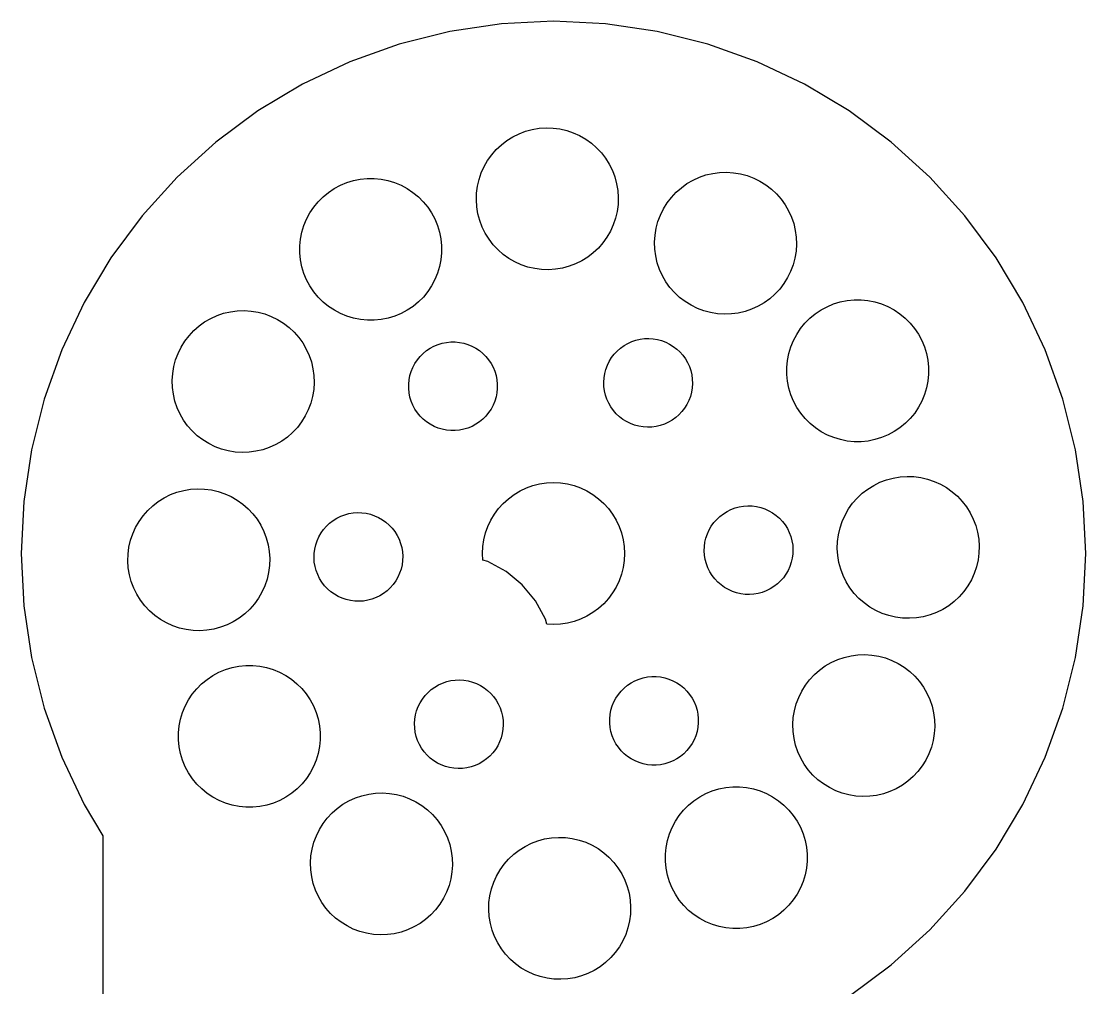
# Model space of a CAD drawing. Header units: metres. Extents: x -4 to 254, y -4 to 180.
# Drawn here: x 3 to 33, y 152.76 to 180 of the extents above; entities that cross this region are included whole.
import ezdxf

# ---------------------------------------------------------------- set-up
doc = ezdxf.new("R2010")
doc.units = ezdxf.units.M

msp = doc.modelspace()

# ---------------------------------------------------------------- linework, layer by layer
for p, q in [((18, 180), (16.5298, 179.928)), ((19.4702, 179.928), (18, 180)), ((15.0737, 179.712), (13.6457, 179.354)), ((16.5298, 179.928), (15.0737, 179.712)), ((20.9263, 179.712), (19.4702, 179.928)), ((22.3543, 179.354), (20.9263, 179.712)), ((13.6457, 179.354), (12.2598, 178.858)), ((23.7402, 178.858), (22.3543, 179.354)), ((12.2598, 178.858), (10.9291, 178.229)), ((25.0709, 178.229), (23.7402, 178.858)), ((10.9291, 178.229), (9.66646, 177.472)), ((26.3335, 177.472), (25.0709, 178.229)), ((9.66646, 177.472), (8.48412, 176.595)), ((27.5159, 176.595), (26.3335, 177.472)), ((16.6855, 176.642), (16.8521, 176.746)), ((16.8521, 176.746), (17.028, 176.833)), ((17.028, 176.833), (17.2116, 176.902)), ((17.2116, 176.902), (17.4011, 176.953)), ((17.4011, 176.953), (17.5947, 176.985)), ((17.5947, 176.985), (17.7906, 176.998)), ((17.7906, 176.998), (17.9868, 176.992)), ((17.9868, 176.992), (18.1814, 176.967)), ((18.1814, 176.967), (18.3725, 176.922)), ((18.3725, 176.922), (18.5585, 176.859)), ((18.5585, 176.859), (18.7373, 176.779)), ((18.7373, 176.779), (18.9074, 176.681)), ((8.48412, 176.595), (7.3934, 175.607)), ((16.3868, 176.388), (16.5299, 176.522)), ((16.5299, 176.522), (16.6855, 176.642)), ((18.9074, 176.681), (19.0671, 176.566)), ((19.0671, 176.566), (19.2148, 176.437)), ((19.2148, 176.437), (19.3491, 176.294)), ((28.6066, 175.607), (27.5159, 176.595)), ((16.1434, 176.08), (16.2576, 176.24)), ((16.2576, 176.24), (16.3868, 176.388)), ((19.3491, 176.294), (19.4688, 176.138)), ((19.4688, 176.138), (19.5726, 175.972)), ((15.9646, 175.731), (16.0455, 175.91)), ((16.0455, 175.91), (16.1434, 176.08)), ((19.5726, 175.972), (19.6596, 175.796)), ((7.3934, 175.607), (6.40485, 174.516)), ((12.1738, 175.454), (12.3616, 175.511)), ((12.3616, 175.511), (12.554, 175.55)), ((12.554, 175.55), (12.7493, 175.569)), ((12.7493, 175.569), (12.9456, 175.569)), ((12.9456, 175.569), (13.1409, 175.55)), ((13.1409, 175.55), (13.3335, 175.512)), ((13.3335, 175.512), (13.5213, 175.455)), ((15.8574, 175.354), (15.9018, 175.546)), ((15.9018, 175.546), (15.9646, 175.731)), ((19.6596, 175.796), (19.7289, 175.612)), ((19.7289, 175.612), (19.7799, 175.423)), ((21.7625, 175.426), (21.9323, 175.524)), ((21.9323, 175.524), (22.111, 175.605)), ((22.111, 175.605), (22.2968, 175.669)), ((22.2968, 175.669), (22.4879, 175.713)), ((22.4879, 175.713), (22.6825, 175.739)), ((22.6825, 175.739), (22.8786, 175.746)), ((22.8786, 175.746), (23.0745, 175.733)), ((23.0745, 175.733), (23.2682, 175.702)), ((23.2682, 175.702), (23.4578, 175.651)), ((23.4578, 175.651), (23.6416, 175.582)), ((23.6416, 175.582), (23.8177, 175.495)), ((29.5952, 174.516), (28.6066, 175.607)), ((11.6565, 175.177), (11.8195, 175.286)), ((11.8195, 175.286), (11.9925, 175.379)), ((11.9925, 175.379), (12.1738, 175.454)), ((13.5213, 175.455), (13.7028, 175.381)), ((13.7028, 175.381), (13.876, 175.288)), ((13.876, 175.288), (14.0393, 175.179)), ((15.832, 175.16), (15.8574, 175.354)), ((19.7799, 175.423), (19.8121, 175.229)), ((19.8121, 175.229), (19.8252, 175.033)), ((21.4556, 175.182), (21.6031, 175.311)), ((21.6031, 175.311), (21.7625, 175.426)), ((23.8177, 175.495), (23.9845, 175.392)), ((23.9845, 175.392), (24.1403, 175.273)), ((24.1403, 175.273), (24.2837, 175.139)), ((11.2419, 174.761), (11.3663, 174.913)), ((11.3663, 174.913), (11.5049, 175.052)), ((11.5049, 175.052), (11.6565, 175.177)), ((14.0393, 175.179), (14.1911, 175.055)), ((14.1911, 175.055), (14.3301, 174.916)), ((14.3301, 174.916), (14.4547, 174.765)), ((15.8258, 174.964), (15.832, 175.16)), ((15.8388, 174.768), (15.8258, 174.964)), ((19.8252, 175.033), (19.819, 174.837)), ((21.2023, 174.883), (21.3216, 175.038)), ((21.3216, 175.038), (21.4556, 175.182)), ((24.2837, 175.139), (24.4133, 174.991)), ((24.4133, 174.991), (24.5278, 174.832)), ((11.1331, 174.598), (11.2419, 174.761)), ((14.4547, 174.765), (14.564, 174.602)), ((14.564, 174.602), (14.6567, 174.429)), ((15.871, 174.574), (15.8388, 174.768)), ((19.7935, 174.643), (19.7492, 174.451)), ((19.819, 174.837), (19.7935, 174.643)), ((21.0122, 174.54), (21.0988, 174.716)), ((21.0988, 174.716), (21.2023, 174.883)), ((24.5278, 174.832), (24.6261, 174.662)), ((24.6261, 174.662), (24.7073, 174.483)), ((6.40485, 174.516), (5.52797, 173.334)), ((10.9658, 174.243), (11.0407, 174.425)), ((11.0407, 174.425), (11.1331, 174.598)), ((14.6567, 174.429), (14.732, 174.247)), ((15.922, 174.385), (15.871, 174.574)), ((15.9914, 174.201), (15.922, 174.385)), ((19.7492, 174.451), (19.6863, 174.265)), ((20.8927, 174.166), (20.9433, 174.356)), ((20.9433, 174.356), (21.0122, 174.54)), ((24.7073, 174.483), (24.7706, 174.297)), ((30.472, 173.334), (29.5952, 174.516)), ((10.871, 173.863), (10.909, 174.056)), ((10.909, 174.056), (10.9658, 174.243)), ((14.732, 174.247), (14.7892, 174.06)), ((14.7892, 174.06), (14.8277, 173.867)), ((16.0784, 174.025), (15.9914, 174.201)), ((16.1822, 173.858), (16.0784, 174.025)), ((19.6055, 174.087), (19.5076, 173.917)), ((19.6863, 174.265), (19.6055, 174.087)), ((20.8609, 173.973), (20.8927, 174.166)), ((24.7706, 174.297), (24.8154, 174.106)), ((24.8154, 174.106), (24.8412, 173.912)), ((10.8519, 173.668), (10.871, 173.863)), ((14.8277, 173.867), (14.8471, 173.672)), ((16.3018, 173.703), (16.1822, 173.858)), ((16.4362, 173.56), (16.3018, 173.703)), ((19.3934, 173.757), (19.2641, 173.609)), ((19.5076, 173.917), (19.3934, 173.757)), ((20.8483, 173.777), (20.8609, 173.973)), ((20.8549, 173.581), (20.8483, 173.777)), ((24.8479, 173.716), (24.8352, 173.52)), ((24.8412, 173.912), (24.8479, 173.716)), ((10.8521, 173.471), (10.8519, 173.668)), ((10.8716, 173.276), (10.8521, 173.471)), ((14.8473, 173.476), (14.8283, 173.28)), ((14.8471, 173.672), (14.8473, 173.476)), ((16.5839, 173.431), (16.4362, 173.56)), ((16.7435, 173.316), (16.5839, 173.431)), ((19.121, 173.475), (18.9655, 173.355)), ((19.2641, 173.609), (19.121, 173.475)), ((20.8808, 173.386), (20.8549, 173.581)), ((24.8352, 173.52), (24.8035, 173.326)), ((5.52797, 173.334), (4.77119, 172.071)), ((10.9101, 173.084), (10.8716, 173.276)), ((14.8283, 173.28), (14.7902, 173.088)), ((16.9136, 173.218), (16.7435, 173.316)), ((17.0925, 173.138), (16.9136, 173.218)), ((17.2784, 173.075), (17.0925, 173.138)), ((18.623, 173.164), (18.4393, 173.095)), ((18.7989, 173.251), (18.623, 173.164)), ((18.9655, 173.355), (18.7989, 173.251)), ((20.9256, 173.195), (20.8808, 173.386)), ((20.9889, 173.009), (20.9256, 173.195)), ((24.7529, 173.136), (24.6839, 172.953)), ((24.8035, 173.326), (24.7529, 173.136)), ((31.2288, 172.071), (30.472, 173.334)), ((10.9673, 172.896), (10.9101, 173.084)), ((11.0426, 172.715), (10.9673, 172.896)), ((14.7334, 172.9), (14.6585, 172.719)), ((14.7902, 173.088), (14.7334, 172.9)), ((17.4696, 173.03), (17.2784, 173.075)), ((17.6642, 173.005), (17.4696, 173.03)), ((17.8604, 172.999), (17.6642, 173.005)), ((18.0562, 173.012), (17.8604, 172.999)), ((18.2498, 173.044), (18.0562, 173.012)), ((18.4393, 173.095), (18.2498, 173.044)), ((21.0701, 172.83), (20.9889, 173.009)), ((21.1684, 172.661), (21.0701, 172.83)), ((24.6839, 172.953), (24.5973, 172.777)), ((11.1353, 172.542), (11.0426, 172.715)), ((11.2445, 172.379), (11.1353, 172.542)), ((14.5662, 172.545), (14.4573, 172.382)), ((14.6585, 172.719), (14.5662, 172.545)), ((21.2829, 172.501), (21.1684, 172.661)), ((21.4124, 172.354), (21.2829, 172.501)), ((24.4939, 172.61), (24.3746, 172.454)), ((24.5973, 172.777), (24.4939, 172.61)), ((11.3692, 172.227), (11.2445, 172.379)), ((11.5081, 172.088), (11.3692, 172.227)), ((14.333, 172.23), (14.1944, 172.091)), ((14.4573, 172.382), (14.333, 172.23)), ((21.5558, 172.22), (21.4124, 172.354)), ((21.7117, 172.1), (21.5558, 172.22)), ((24.2405, 172.311), (24.0931, 172.181)), ((24.3746, 172.454), (24.2405, 172.311)), ((4.77119, 172.071), (4.14182, 170.74)), ((11.66, 171.964), (11.5081, 172.088)), ((11.8233, 171.855), (11.66, 171.964)), ((14.0428, 171.967), (13.8797, 171.857)), ((14.1944, 172.091), (14.0428, 171.967)), ((21.8785, 171.997), (21.7117, 172.1)), ((22.0546, 171.91), (21.8785, 171.997)), ((22.2384, 171.841), (22.0546, 171.91)), ((23.7638, 171.968), (23.5851, 171.887)), ((23.9337, 172.066), (23.7638, 171.968)), ((24.0931, 172.181), (23.9337, 172.066)), ((25.5416, 171.865), (25.7146, 171.957)), ((25.7146, 171.957), (25.8958, 172.033)), ((25.8958, 172.033), (26.0836, 172.09)), ((26.0836, 172.09), (26.276, 172.128)), ((26.276, 172.128), (26.4713, 172.148)), ((26.4713, 172.148), (26.6676, 172.148)), ((26.6676, 172.148), (26.863, 172.129)), ((26.863, 172.129), (27.0555, 172.091)), ((27.0555, 172.091), (27.2434, 172.034)), ((27.2434, 172.034), (27.4248, 171.959)), ((27.4248, 171.959), (27.598, 171.867)), ((31.8582, 170.74), (31.2288, 172.071)), ((8.1682, 171.528), (8.33806, 171.626)), ((8.33806, 171.626), (8.51675, 171.707)), ((8.51675, 171.707), (8.70253, 171.771)), ((8.70253, 171.771), (8.89363, 171.815)), ((8.89363, 171.815), (9.0882, 171.841)), ((9.0882, 171.841), (9.28435, 171.848)), ((9.28435, 171.848), (9.48022, 171.835)), ((9.48022, 171.835), (9.6739, 171.803)), ((9.6739, 171.803), (9.86354, 171.753)), ((9.86354, 171.753), (10.0473, 171.684)), ((10.0473, 171.684), (10.2234, 171.597)), ((11.9965, 171.763), (11.8233, 171.855)), ((12.1779, 171.688), (11.9965, 171.763)), ((12.3658, 171.631), (12.1779, 171.688)), ((12.5583, 171.593), (12.3658, 171.631)), ((13.3377, 171.632), (13.1452, 171.594)), ((13.5255, 171.689), (13.3377, 171.632)), ((13.7067, 171.765), (13.5255, 171.689)), ((13.8797, 171.857), (13.7067, 171.765)), ((22.428, 171.791), (22.2384, 171.841)), ((22.6217, 171.759), (22.428, 171.791)), ((22.8176, 171.746), (22.6217, 171.759)), ((23.0137, 171.753), (22.8176, 171.746)), ((23.2083, 171.779), (23.0137, 171.753)), ((23.3994, 171.824), (23.2083, 171.779)), ((23.5851, 171.887), (23.3994, 171.824)), ((25.0883, 171.492), (25.2269, 171.631)), ((25.2269, 171.631), (25.3785, 171.755)), ((25.3785, 171.755), (25.5416, 171.865)), ((27.598, 171.867), (27.7613, 171.758)), ((27.7613, 171.758), (27.9132, 171.634)), ((27.9132, 171.634), (28.0521, 171.495)), ((7.86136, 171.284), (8.00877, 171.413)), ((8.00877, 171.413), (8.1682, 171.528)), ((10.2234, 171.597), (10.3902, 171.494)), ((10.3902, 171.494), (10.5461, 171.375)), ((10.5461, 171.375), (10.6895, 171.241)), ((12.7537, 171.574), (12.5583, 171.593)), ((12.9499, 171.574), (12.7537, 171.574)), ((13.1452, 171.594), (12.9499, 171.574)), ((24.8551, 171.177), (24.964, 171.34)), ((24.964, 171.34), (25.0883, 171.492)), ((28.0521, 171.495), (28.1768, 171.344)), ((28.1768, 171.344), (28.286, 171.18)), ((7.60803, 170.984), (7.72734, 171.14)), ((7.72734, 171.14), (7.86136, 171.284)), ((10.6895, 171.241), (10.819, 171.093)), ((10.819, 171.093), (10.9335, 170.934)), ((20.2058, 170.972), (20.3219, 171.012)), ((20.3219, 171.012), (20.4413, 171.04)), ((20.4413, 171.04), (20.5629, 171.056)), ((20.5629, 171.056), (20.6855, 171.06)), ((20.6855, 171.06), (20.808, 171.052)), ((20.808, 171.052), (20.929, 171.033)), ((20.929, 171.033), (21.0475, 171.001)), ((21.0475, 171.001), (21.1624, 170.958)), ((24.6879, 170.822), (24.7628, 171.004)), ((24.7628, 171.004), (24.8551, 171.177)), ((28.286, 171.18), (28.3787, 171.007)), ((28.3787, 171.007), (28.454, 170.826)), ((4.14182, 170.74), (3.6459, 169.354)), ((7.41795, 170.642), (7.50458, 170.818)), ((7.50458, 170.818), (7.60803, 170.984)), ((10.9335, 170.934), (11.0318, 170.764)), ((11.0318, 170.764), (11.113, 170.585)), ((14.3268, 170.64), (14.4216, 170.718)), ((14.4216, 170.718), (14.5235, 170.786)), ((14.5235, 170.786), (14.6316, 170.844)), ((14.6316, 170.844), (14.7449, 170.891)), ((14.7449, 170.891), (14.8622, 170.927)), ((14.8622, 170.927), (14.9825, 170.951)), ((14.9825, 170.951), (15.1046, 170.963)), ((15.1046, 170.963), (15.2273, 170.963)), ((15.2273, 170.963), (15.3494, 170.951)), ((15.3494, 170.951), (15.4697, 170.927)), ((15.4697, 170.927), (15.5871, 170.892)), ((15.5871, 170.892), (15.7005, 170.845)), ((15.7005, 170.845), (15.8088, 170.787)), ((15.8088, 170.787), (15.9108, 170.719)), ((15.9108, 170.719), (16.0057, 170.642)), ((19.7124, 170.618), (19.7962, 170.708)), ((19.7962, 170.708), (19.8883, 170.789)), ((19.8883, 170.789), (19.9879, 170.86)), ((19.9879, 170.86), (20.0941, 170.922)), ((20.0941, 170.922), (20.2058, 170.972)), ((21.1624, 170.958), (21.2725, 170.904)), ((21.2725, 170.904), (21.3767, 170.839)), ((21.3767, 170.839), (21.4741, 170.764)), ((21.4741, 170.764), (21.5637, 170.681)), ((24.6311, 170.634), (24.6879, 170.822)), ((28.454, 170.826), (28.5112, 170.638)), ((32.3541, 169.354), (31.8582, 170.74)), ((7.29843, 170.268), (7.34901, 170.458)), ((7.34901, 170.458), (7.41795, 170.642)), ((11.113, 170.585), (11.1763, 170.399)), ((14.0944, 170.356), (14.1625, 170.458)), ((14.1625, 170.458), (14.2402, 170.553)), ((14.2402, 170.553), (14.3268, 170.64)), ((16.0057, 170.642), (16.0926, 170.555)), ((16.0926, 170.555), (16.1705, 170.46)), ((16.1705, 170.46), (16.2388, 170.358)), ((19.519, 170.306), (19.5732, 170.416)), ((19.5732, 170.416), (19.6378, 170.521)), ((19.6378, 170.521), (19.7124, 170.618)), ((21.5637, 170.681), (21.6447, 170.589)), ((21.6447, 170.589), (21.7163, 170.489)), ((21.7163, 170.489), (21.7777, 170.383)), ((24.574, 170.246), (24.593, 170.442)), ((24.593, 170.442), (24.6311, 170.634)), ((28.5112, 170.638), (28.5497, 170.446)), ((28.5497, 170.446), (28.5692, 170.251)), ((7.26666, 170.074), (7.29843, 170.268)), ((11.1763, 170.399), (11.2211, 170.208)), ((11.2211, 170.208), (11.2469, 170.014)), ((13.9544, 170.017), (13.9899, 170.134)), ((13.9899, 170.134), (14.0367, 170.248)), ((14.0367, 170.248), (14.0944, 170.356)), ((16.2388, 170.358), (16.2967, 170.25)), ((16.2967, 170.25), (16.3438, 170.137)), ((16.3438, 170.137), (16.3795, 170.019)), ((19.4443, 170.073), (19.476, 170.191)), ((19.476, 170.191), (19.519, 170.306)), ((21.7777, 170.383), (21.8285, 170.271)), ((21.8285, 170.271), (21.868, 170.155)), ((21.868, 170.155), (21.896, 170.036)), ((24.5742, 170.05), (24.574, 170.246)), ((28.5692, 170.251), (28.5694, 170.054)), ((7.25404, 169.879), (7.26666, 170.074)), ((7.26068, 169.682), (7.25404, 169.879)), ((11.2536, 169.818), (11.241, 169.622)), ((11.2469, 170.014), (11.2536, 169.818)), ((13.9187, 169.774), (13.9306, 169.896)), ((13.9306, 169.896), (13.9544, 170.017)), ((16.3795, 170.019), (16.4036, 169.899)), ((16.4036, 169.899), (16.4157, 169.777)), ((19.4166, 169.829), (19.4245, 169.952)), ((19.4207, 169.707), (19.4166, 169.829)), ((19.4245, 169.952), (19.4443, 170.073)), ((21.896, 170.036), (21.9122, 169.914)), ((21.9122, 169.914), (21.9163, 169.791)), ((24.5936, 169.855), (24.5742, 170.05)), ((24.6321, 169.662), (24.5936, 169.855)), ((28.5503, 169.859), (28.5123, 169.667)), ((28.5694, 170.054), (28.5503, 169.859)), ((7.28651, 169.488), (7.26068, 169.682)), ((11.241, 169.622), (11.2092, 169.428)), ((13.9189, 169.652), (13.9187, 169.774)), ((13.931, 169.53), (13.9189, 169.652)), ((13.9551, 169.409), (13.931, 169.53)), ((16.404, 169.532), (16.3802, 169.412)), ((16.4159, 169.654), (16.404, 169.532)), ((16.4157, 169.777), (16.4159, 169.654)), ((19.4369, 169.585), (19.4207, 169.707)), ((19.4649, 169.466), (19.4369, 169.585)), ((21.8886, 169.548), (21.8569, 169.429)), ((21.9084, 169.669), (21.8886, 169.548)), ((21.9163, 169.791), (21.9084, 169.669)), ((24.6893, 169.475), (24.6321, 169.662)), ((28.5123, 169.667), (28.4555, 169.479)), ((3.6459, 169.354), (3.28822, 167.926)), ((7.33128, 169.297), (7.28651, 169.488)), ((7.39458, 169.111), (7.33128, 169.297)), ((11.1586, 169.238), (11.0897, 169.055)), ((11.2092, 169.428), (11.1586, 169.238)), ((13.9908, 169.292), (13.9551, 169.409)), ((14.0379, 169.179), (13.9908, 169.292)), ((16.3447, 169.295), (16.2979, 169.181)), ((16.3802, 169.412), (16.3447, 169.295)), ((19.5044, 169.35), (19.4649, 169.466)), ((19.5552, 169.238), (19.5044, 169.35)), ((19.6166, 169.132), (19.5552, 169.238)), ((21.7597, 169.204), (21.6951, 169.1)), ((21.8139, 169.314), (21.7597, 169.204)), ((21.8569, 169.429), (21.8139, 169.314)), ((24.7646, 169.293), (24.6893, 169.475)), ((24.8573, 169.12), (24.7646, 169.293)), ((28.3806, 169.297), (28.2882, 169.124)), ((28.4555, 169.479), (28.3806, 169.297)), ((32.7118, 167.926), (32.3541, 169.354)), ((7.47577, 168.932), (7.39458, 169.111)), ((7.5741, 168.762), (7.47577, 168.932)), ((11.0897, 169.055), (11.0031, 168.878)), ((14.0958, 169.071), (14.0379, 169.179)), ((14.1641, 168.969), (14.0958, 169.071)), ((14.242, 168.874), (14.1641, 168.969)), ((16.1721, 168.971), (16.0944, 168.876)), ((16.2402, 169.073), (16.1721, 168.971)), ((16.2979, 169.181), (16.2402, 169.073)), ((19.6882, 169.032), (19.6166, 169.132)), ((19.7692, 168.94), (19.6882, 169.032)), ((19.8588, 168.856), (19.7692, 168.94)), ((21.5367, 168.913), (21.4446, 168.832)), ((21.6205, 169.003), (21.5367, 168.913)), ((21.6951, 169.1), (21.6205, 169.003)), ((24.9666, 168.957), (24.8573, 169.12)), ((25.0912, 168.806), (24.9666, 168.957)), ((28.1794, 168.961), (28.055, 168.809)), ((28.2882, 169.124), (28.1794, 168.961)), ((7.6886, 168.603), (7.5741, 168.762)), ((7.81816, 168.456), (7.6886, 168.603)), ((10.8996, 168.712), (10.7803, 168.556)), ((11.0031, 168.878), (10.8996, 168.712)), ((14.3289, 168.787), (14.242, 168.874)), ((14.4238, 168.71), (14.3289, 168.787)), ((14.5258, 168.642), (14.4238, 168.71)), ((14.6341, 168.584), (14.5258, 168.642)), ((15.8111, 168.643), (15.703, 168.585)), ((15.913, 168.711), (15.8111, 168.643)), ((16.0078, 168.789), (15.913, 168.711)), ((16.0944, 168.876), (16.0078, 168.789)), ((19.9562, 168.782), (19.8588, 168.856)), ((20.0604, 168.717), (19.9562, 168.782)), ((20.1705, 168.663), (20.0604, 168.717)), ((20.2854, 168.62), (20.1705, 168.663)), ((20.4039, 168.588), (20.2854, 168.62)), ((21.011, 168.609), (20.8916, 168.581)), ((21.1271, 168.648), (21.011, 168.609)), ((21.2388, 168.699), (21.1271, 168.648)), ((21.345, 168.761), (21.2388, 168.699)), ((21.4446, 168.832), (21.345, 168.761)), ((25.2302, 168.667), (25.0912, 168.806)), ((25.382, 168.543), (25.2302, 168.667)), ((27.9164, 168.67), (27.7648, 168.545)), ((28.055, 168.809), (27.9164, 168.67)), ((7.96156, 168.322), (7.81816, 168.456)), ((8.1174, 168.202), (7.96156, 168.322)), ((10.6463, 168.412), (10.4988, 168.283)), ((10.7803, 168.556), (10.6463, 168.412)), ((14.7475, 168.537), (14.6341, 168.584)), ((14.8649, 168.502), (14.7475, 168.537)), ((14.9852, 168.478), (14.8649, 168.502)), ((15.1073, 168.466), (14.9852, 168.478)), ((15.23, 168.466), (15.1073, 168.466)), ((15.3521, 168.478), (15.23, 168.466)), ((15.4724, 168.502), (15.3521, 168.478)), ((15.5897, 168.538), (15.4724, 168.502)), ((15.703, 168.585), (15.5897, 168.538)), ((20.5249, 168.568), (20.4039, 168.588)), ((20.6474, 168.561), (20.5249, 168.568)), ((20.77, 168.565), (20.6474, 168.561)), ((20.8916, 168.581), (20.77, 168.565)), ((25.5453, 168.434), (25.382, 168.543)), ((25.7185, 168.341), (25.5453, 168.434)), ((25.8999, 168.267), (25.7185, 168.341)), ((27.4287, 168.343), (27.2475, 168.268)), ((27.6017, 168.436), (27.4287, 168.343)), ((27.7648, 168.545), (27.6017, 168.436)), ((8.28419, 168.099), (8.1174, 168.202)), ((8.46031, 168.012), (8.28419, 168.099)), ((8.64409, 167.943), (8.46031, 168.012)), ((10.1696, 168.07), (9.99088, 167.989)), ((10.3394, 168.168), (10.1696, 168.07)), ((10.4988, 168.283), (10.3394, 168.168)), ((26.0878, 168.21), (25.8999, 168.267)), ((26.2804, 168.172), (26.0878, 168.21)), ((26.4757, 168.153), (26.2804, 168.172)), ((26.672, 168.153), (26.4757, 168.153)), ((26.8673, 168.172), (26.672, 168.153)), ((27.0597, 168.211), (26.8673, 168.172)), ((27.2475, 168.268), (27.0597, 168.211)), ((3.28822, 167.926), (3.07224, 166.47)), ((8.83372, 167.893), (8.64409, 167.943)), ((9.0274, 167.861), (8.83372, 167.893)), ((9.22327, 167.848), (9.0274, 167.861)), ((9.41943, 167.855), (9.22327, 167.848)), ((9.61398, 167.881), (9.41943, 167.855)), ((9.80508, 167.926), (9.61398, 167.881)), ((9.99088, 167.989), (9.80508, 167.926)), ((32.9278, 166.47), (32.7118, 167.926)), ((27.3846, 167.078), (27.5741, 167.129)), ((27.5741, 167.129), (27.7677, 167.161)), ((27.7677, 167.161), (27.9636, 167.174)), ((27.9636, 167.174), (28.1597, 167.168)), ((28.1597, 167.168), (28.3544, 167.143)), ((28.3544, 167.143), (28.5455, 167.098)), ((7.57718, 166.78), (7.77078, 166.812)), ((7.77078, 166.812), (7.96663, 166.825)), ((7.96663, 166.825), (8.1628, 166.819)), ((8.1628, 166.819), (8.35742, 166.794)), ((17.0572, 166.764), (17.2346, 166.848)), ((17.2346, 166.848), (17.4194, 166.914)), ((17.4194, 166.914), (17.6098, 166.962)), ((17.6098, 166.962), (17.804, 166.99)), ((17.804, 166.99), (18, 167)), ((18, 167), (18.196, 166.99)), ((18.196, 166.99), (18.3902, 166.962)), ((18.3902, 166.962), (18.5806, 166.914)), ((18.5806, 166.914), (18.7654, 166.848)), ((18.7654, 166.848), (18.9428, 166.764)), ((26.7029, 166.698), (26.8585, 166.818)), ((26.8585, 166.818), (27.025, 166.922)), ((27.025, 166.922), (27.201, 167.009)), ((27.201, 167.009), (27.3846, 167.078)), ((28.5455, 167.098), (28.7315, 167.035)), ((28.7315, 167.035), (28.9103, 166.955)), ((28.9103, 166.955), (29.0804, 166.857)), ((29.0804, 166.857), (29.2401, 166.742)), ((6.86154, 166.469), (7.02809, 166.573)), ((7.02809, 166.573), (7.20403, 166.66)), ((7.20403, 166.66), (7.38765, 166.729)), ((7.38765, 166.729), (7.57718, 166.78)), ((8.35742, 166.794), (8.54861, 166.749)), ((8.54861, 166.749), (8.73453, 166.686)), ((8.73453, 166.686), (8.91339, 166.605)), ((8.91339, 166.605), (9.08348, 166.508)), ((9.08348, 166.508), (9.24315, 166.393)), ((16.5858, 166.414), (16.7312, 166.546)), ((16.7312, 166.546), (16.8889, 166.663)), ((16.8889, 166.663), (17.0572, 166.764)), ((18.9428, 166.764), (19.1111, 166.663)), ((19.1111, 166.663), (19.2688, 166.546)), ((19.2688, 166.546), (19.4142, 166.414)), ((26.4305, 166.416), (26.5598, 166.564)), ((26.5598, 166.564), (26.7029, 166.698)), ((29.2401, 166.742), (29.3878, 166.613)), ((29.3878, 166.613), (29.5221, 166.47)), ((3.07224, 166.47), (3, 165)), ((6.43361, 166.067), (6.56285, 166.215)), ((6.56285, 166.215), (6.70596, 166.349)), ((6.70596, 166.349), (6.86154, 166.469)), ((9.24315, 166.393), (9.39085, 166.264)), ((9.39085, 166.264), (9.52518, 166.121)), ((16.3371, 166.111), (16.454, 166.269)), ((16.454, 166.269), (16.5858, 166.414)), ((19.4142, 166.414), (19.546, 166.269)), ((19.546, 166.269), (19.6629, 166.111)), ((22.8908, 166.188), (23.0007, 166.242)), ((23.0007, 166.242), (23.1155, 166.286)), ((23.1155, 166.286), (23.2339, 166.318)), ((23.2339, 166.318), (23.3549, 166.338)), ((23.3549, 166.338), (23.4773, 166.346)), ((23.4773, 166.346), (23.5999, 166.342)), ((23.5999, 166.342), (23.7216, 166.326)), ((23.7216, 166.326), (23.8411, 166.298)), ((23.8411, 166.298), (23.9573, 166.259)), ((23.9573, 166.259), (24.0691, 166.208)), ((24.0691, 166.208), (24.1754, 166.147)), ((26.2184, 166.086), (26.3164, 166.256)), ((26.3164, 166.256), (26.4305, 166.416)), ((29.5221, 166.47), (29.6418, 166.315)), ((29.6418, 166.315), (29.7456, 166.148)), ((33, 165), (32.9278, 166.47)), ((6.2215, 165.737), (6.31946, 165.907)), ((6.31946, 165.907), (6.43361, 166.067)), ((9.52518, 166.121), (9.64482, 165.965)), ((9.64482, 165.965), (9.74866, 165.799)), ((11.6911, 165.856), (11.7883, 165.931)), ((11.7883, 165.931), (11.8925, 165.996)), ((11.8925, 165.996), (12.0024, 166.05)), ((12.0024, 166.05), (12.1172, 166.094)), ((12.1172, 166.094), (12.2356, 166.126)), ((12.2356, 166.126), (12.3566, 166.146)), ((12.3566, 166.146), (12.479, 166.154)), ((12.479, 166.154), (12.6016, 166.15)), ((12.6016, 166.15), (12.7233, 166.134)), ((12.7233, 166.134), (12.8428, 166.106)), ((12.8428, 166.106), (12.959, 166.067)), ((12.959, 166.067), (13.0708, 166.017)), ((13.0708, 166.017), (13.1771, 165.955)), ((13.1771, 165.955), (13.2769, 165.884)), ((16.1523, 165.765), (16.2362, 165.943)), ((16.2362, 165.943), (16.3371, 166.111)), ((19.6629, 166.111), (19.7638, 165.943)), ((19.7638, 165.943), (19.8477, 165.765)), ((22.5192, 165.872), (22.6, 165.964)), ((22.6, 165.964), (22.6894, 166.048)), ((22.6894, 166.048), (22.7867, 166.123)), ((22.7867, 166.123), (22.8908, 166.188)), ((24.1754, 166.147), (24.2752, 166.076)), ((24.2752, 166.076), (24.3675, 165.995)), ((24.3675, 165.995), (24.4514, 165.906)), ((24.4514, 165.906), (24.5262, 165.808)), ((26.0748, 165.722), (26.1376, 165.908)), ((26.1376, 165.908), (26.2184, 166.086)), ((29.7456, 166.148), (29.8326, 165.972)), ((29.8326, 165.972), (29.9019, 165.788)), ((6.1407, 165.558), (6.2215, 165.737)), ((9.74866, 165.799), (9.83565, 165.623)), ((9.83565, 165.623), (9.90498, 165.439)), ((11.4495, 165.58), (11.5209, 165.68)), ((11.5209, 165.68), (11.6017, 165.772)), ((11.6017, 165.772), (11.6911, 165.856)), ((13.2769, 165.884), (13.3692, 165.803)), ((13.3692, 165.803), (13.4531, 165.714)), ((13.4531, 165.714), (13.5279, 165.617)), ((13.5279, 165.617), (13.5928, 165.512)), ((16.0861, 165.581), (16.1523, 165.765)), ((19.8477, 165.765), (19.9139, 165.581)), ((22.3361, 165.554), (22.3866, 165.666)), ((22.3866, 165.666), (22.4479, 165.772)), ((22.4479, 165.772), (22.5192, 165.872)), ((24.5262, 165.808), (24.5911, 165.704)), ((24.5911, 165.704), (24.6455, 165.594)), ((26.0304, 165.53), (26.0748, 165.722)), ((29.9019, 165.788), (29.9529, 165.599)), ((6.03345, 165.181), (6.0778, 165.373)), ((6.0778, 165.373), (6.1407, 165.558)), ((9.90498, 165.439), (9.95599, 165.25)), ((11.2985, 165.246), (11.3378, 165.362)), ((11.3378, 165.362), (11.3883, 165.474)), ((11.3883, 165.474), (11.4495, 165.58)), ((13.5928, 165.512), (13.6472, 165.402)), ((13.6472, 165.402), (13.6905, 165.288)), ((16.0096, 165.196), (16.0384, 165.39)), ((16.0384, 165.39), (16.0861, 165.581)), ((19.9139, 165.581), (19.9616, 165.39)), ((19.9616, 165.39), (19.9904, 165.196)), ((22.2532, 165.197), (22.2691, 165.318)), ((22.2691, 165.318), (22.2968, 165.438)), ((22.2968, 165.438), (22.3361, 165.554)), ((24.6455, 165.594), (24.6888, 165.48)), ((24.6888, 165.48), (24.7207, 165.361)), ((24.7207, 165.361), (24.7408, 165.24)), ((25.9988, 165.14), (26.005, 165.336)), ((26.005, 165.336), (26.0304, 165.53)), ((29.9529, 165.599), (29.9851, 165.405)), ((29.9851, 165.405), (29.9982, 165.209)), ((3, 165), (3.07224, 163.53)), ((6.00804, 164.987), (6.03345, 165.181)), ((9.95599, 165.25), (9.98817, 165.056)), ((9.98817, 165.056), (10.0012, 164.86)), ((11.251, 164.882), (11.2549, 165.005)), ((11.2549, 165.005), (11.2708, 165.126)), ((11.2708, 165.126), (11.2985, 165.246)), ((13.6905, 165.288), (13.7224, 165.169)), ((13.7224, 165.169), (13.7425, 165.048)), ((13.7425, 165.048), (13.7507, 164.926)), ((16, 165), (16.0096, 165.196)), ((16.0092, 164.814), (16, 165)), ((19.9904, 165.196), (20, 165)), ((20, 165), (19.9904, 164.804)), ((22.2493, 165.074), (22.2532, 165.197)), ((22.2575, 164.952), (22.2493, 165.074)), ((24.7408, 165.24), (24.749, 165.118)), ((24.749, 165.118), (24.7451, 164.995)), ((26.0118, 164.944), (25.9988, 165.14)), ((29.992, 165.013), (29.9666, 164.819)), ((29.9982, 165.209), (29.992, 165.013)), ((32.9278, 163.53), (33, 165)), ((6.00183, 164.791), (6.00804, 164.987)), ((6.01489, 164.595), (6.00183, 164.791)), ((10.0012, 164.86), (9.99503, 164.664)), ((11.2592, 164.76), (11.251, 164.882)), ((11.2793, 164.639), (11.2592, 164.76)), ((13.7468, 164.803), (13.7309, 164.682)), ((13.7507, 164.926), (13.7468, 164.803)), ((16.1481, 164.772), (16.0092, 164.814)), ((16.6667, 164.494), (16.1481, 164.772)), ((19.9904, 164.804), (19.9616, 164.61)), ((22.2776, 164.831), (22.2575, 164.952)), ((22.3095, 164.712), (22.2776, 164.831)), ((22.3528, 164.598), (22.3095, 164.712)), ((24.7015, 164.754), (24.6622, 164.638)), ((24.7292, 164.874), (24.7015, 164.754)), ((24.7451, 164.995), (24.7292, 164.874)), ((26.044, 164.75), (26.0118, 164.944)), ((26.095, 164.561), (26.044, 164.75)), ((29.9666, 164.819), (29.9222, 164.627)), ((6.04707, 164.401), (6.01489, 164.595)), ((6.09807, 164.212), (6.04707, 164.401)), ((9.9696, 164.47), (9.92525, 164.278)), ((9.99503, 164.664), (9.9696, 164.47)), ((11.3112, 164.52), (11.2793, 164.639)), ((11.3545, 164.406), (11.3112, 164.52)), ((11.4089, 164.296), (11.3545, 164.406)), ((13.6639, 164.446), (13.6134, 164.334)), ((13.7032, 164.562), (13.6639, 164.446)), ((13.7309, 164.682), (13.7032, 164.562)), ((17.1213, 164.121), (16.6667, 164.494)), ((19.9139, 164.419), (19.8477, 164.235)), ((19.9616, 164.61), (19.9139, 164.419)), ((22.4072, 164.488), (22.3528, 164.598)), ((22.4721, 164.383), (22.4072, 164.488)), ((24.5505, 164.42), (24.4791, 164.32)), ((24.6117, 164.526), (24.5505, 164.42)), ((24.6622, 164.638), (24.6117, 164.526)), ((26.1644, 164.377), (26.095, 164.561)), ((29.8593, 164.442), (29.7785, 164.263)), ((29.9222, 164.627), (29.8593, 164.442)), ((6.1674, 164.028), (6.09807, 164.212)), ((9.92525, 164.278), (9.86237, 164.092)), ((11.4738, 164.192), (11.4089, 164.296)), ((11.5486, 164.094), (11.4738, 164.192)), ((13.4808, 164.128), (13.4, 164.036)), ((13.5521, 164.228), (13.4808, 164.128)), ((13.6134, 164.334), (13.5521, 164.228)), ((17.4944, 163.667), (17.1213, 164.121)), ((19.8477, 164.235), (19.7638, 164.057)), ((22.5469, 164.286), (22.4721, 164.383)), ((22.6308, 164.197), (22.5469, 164.286)), ((22.7231, 164.116), (22.6308, 164.197)), ((22.8229, 164.045), (22.7231, 164.116)), ((24.3089, 164.144), (24.2117, 164.069)), ((24.3983, 164.228), (24.3089, 164.144)), ((24.4791, 164.32), (24.3983, 164.228)), ((26.2513, 164.201), (26.1644, 164.377)), ((26.3552, 164.035), (26.2513, 164.201)), ((29.7785, 164.263), (29.6805, 164.093)), ((6.25441, 163.852), (6.1674, 164.028)), ((6.35823, 163.685), (6.25441, 163.852)), ((9.78156, 163.914), (9.68361, 163.744)), ((9.86237, 164.092), (9.78156, 163.914)), ((11.6325, 164.005), (11.5486, 164.094)), ((11.7248, 163.924), (11.6325, 164.005)), ((11.8246, 163.853), (11.7248, 163.924)), ((11.9309, 163.792), (11.8246, 163.853)), ((13.1092, 163.812), (12.9993, 163.758)), ((13.2133, 163.877), (13.1092, 163.812)), ((13.3106, 163.952), (13.2133, 163.877)), ((13.4, 164.036), (13.3106, 163.952)), ((19.6629, 163.889), (19.546, 163.731)), ((19.7638, 164.057), (19.6629, 163.889)), ((22.9292, 163.983), (22.8229, 164.045)), ((23.041, 163.933), (22.9292, 163.983)), ((23.1572, 163.894), (23.041, 163.933)), ((23.2767, 163.866), (23.1572, 163.894)), ((23.3984, 163.85), (23.2767, 163.866)), ((23.521, 163.846), (23.3984, 163.85)), ((23.6434, 163.854), (23.521, 163.846)), ((23.7644, 163.874), (23.6434, 163.854)), ((23.8828, 163.906), (23.7644, 163.874)), ((23.9976, 163.95), (23.8828, 163.906)), ((24.1075, 164.004), (23.9976, 163.95)), ((24.2117, 164.069), (24.1075, 164.004)), ((26.4748, 163.879), (26.3552, 164.035)), ((26.6091, 163.736), (26.4748, 163.879)), ((29.5664, 163.933), (29.4371, 163.785)), ((29.6805, 164.093), (29.5664, 163.933)), ((3.07224, 163.53), (3.28822, 162.074)), ((6.47789, 163.53), (6.35823, 163.685)), ((6.61221, 163.387), (6.47789, 163.53)), ((9.56946, 163.584), (9.44022, 163.436)), ((9.68361, 163.744), (9.56946, 163.584)), ((12.0427, 163.741), (11.9309, 163.792)), ((12.1589, 163.702), (12.0427, 163.741)), ((12.2784, 163.674), (12.1589, 163.702)), ((12.4001, 163.658), (12.2784, 163.674)), ((12.5227, 163.654), (12.4001, 163.658)), ((12.6451, 163.662), (12.5227, 163.654)), ((12.7661, 163.682), (12.6451, 163.662)), ((12.8845, 163.714), (12.7661, 163.682)), ((12.9993, 163.758), (12.8845, 163.714)), ((17.7717, 163.148), (17.4944, 163.667)), ((19.4142, 163.586), (19.2688, 163.454)), ((19.546, 163.731), (19.4142, 163.586)), ((26.7569, 163.607), (26.6091, 163.736)), ((26.9165, 163.492), (26.7569, 163.607)), ((29.1385, 163.531), (28.9719, 163.427)), ((29.294, 163.651), (29.1385, 163.531)), ((29.4371, 163.785), (29.294, 163.651)), ((32.7118, 162.074), (32.9278, 163.53)), ((6.75992, 163.258), (6.61221, 163.387)), ((6.91959, 163.143), (6.75992, 163.258)), ((9.2971, 163.302), (9.14153, 163.182)), ((9.44022, 163.436), (9.2971, 163.302)), ((18.9428, 163.236), (18.7654, 163.152)), ((19.1111, 163.337), (18.9428, 163.236)), ((19.2688, 163.454), (19.1111, 163.337)), ((27.0866, 163.395), (26.9165, 163.492)), ((27.2655, 163.314), (27.0866, 163.395)), ((27.4514, 163.251), (27.2655, 163.314)), ((27.6426, 163.206), (27.4514, 163.251)), ((27.8372, 163.181), (27.6426, 163.206)), ((28.4228, 163.22), (28.2292, 163.188)), ((28.6124, 163.271), (28.4228, 163.22)), ((28.796, 163.34), (28.6124, 163.271)), ((28.9719, 163.427), (28.796, 163.34)), ((7.08966, 163.045), (6.91959, 163.143)), ((7.26852, 162.965), (7.08966, 163.045)), ((7.45445, 162.902), (7.26852, 162.965)), ((7.64565, 162.857), (7.45445, 162.902)), ((8.61542, 162.922), (8.42589, 162.871)), ((8.79903, 162.991), (8.61542, 162.922)), ((8.97496, 163.078), (8.79903, 162.991)), ((9.14153, 163.182), (8.97496, 163.078)), ((17.8138, 163.009), (17.7717, 163.148)), ((18, 163), (17.8138, 163.009)), ((18.196, 163.01), (18, 163)), ((18.3902, 163.038), (18.196, 163.01)), ((18.5806, 163.086), (18.3902, 163.038)), ((18.7654, 163.152), (18.5806, 163.086)), ((28.0334, 163.175), (27.8372, 163.181)), ((28.2292, 163.188), (28.0334, 163.175)), ((7.84026, 162.832), (7.64565, 162.857)), ((8.03644, 162.826), (7.84026, 162.832)), ((8.23227, 162.839), (8.03644, 162.826)), ((8.42589, 162.871), (8.23227, 162.839)), ((3.28822, 162.074), (3.6459, 160.646)), ((25.8304, 161.93), (26.0091, 162.011)), ((26.0091, 162.011), (26.1949, 162.074)), ((26.1949, 162.074), (26.386, 162.119)), ((26.386, 162.119), (26.5806, 162.145)), ((26.5806, 162.145), (26.7767, 162.152)), ((26.7767, 162.152), (26.9726, 162.139)), ((26.9726, 162.139), (27.1663, 162.107)), ((27.1663, 162.107), (27.3559, 162.057)), ((27.3559, 162.057), (27.5397, 161.988)), ((32.3541, 160.646), (32.7118, 162.074)), ((8.57126, 161.657), (8.7525, 161.732)), ((8.7525, 161.732), (8.94026, 161.789)), ((8.94026, 161.789), (9.13272, 161.828)), ((9.13272, 161.828), (9.32802, 161.847)), ((9.32802, 161.847), (9.52429, 161.847)), ((9.52429, 161.847), (9.71964, 161.828)), ((9.71964, 161.828), (9.91219, 161.79)), ((9.91219, 161.79), (10.1001, 161.733)), ((10.1001, 161.733), (10.2815, 161.659)), ((25.3537, 161.588), (25.5012, 161.717)), ((25.5012, 161.717), (25.6606, 161.832)), ((25.6606, 161.832), (25.8304, 161.93)), ((27.5397, 161.988), (27.7158, 161.901)), ((27.7158, 161.901), (27.8826, 161.798)), ((27.8826, 161.798), (28.0384, 161.678)), ((8.0836, 161.33), (8.23518, 161.455)), ((8.23518, 161.455), (8.39825, 161.564)), ((8.39825, 161.564), (8.57126, 161.657)), ((10.2815, 161.659), (10.4547, 161.566)), ((10.4547, 161.566), (10.618, 161.457)), ((10.618, 161.457), (10.7698, 161.333)), ((14.989, 161.391), (15.1084, 161.419)), ((15.1084, 161.419), (15.23, 161.435)), ((15.23, 161.435), (15.3526, 161.439)), ((15.3526, 161.439), (15.4751, 161.432)), ((15.4751, 161.432), (15.5961, 161.412)), ((15.5961, 161.412), (15.7146, 161.38)), ((20.1889, 161.357), (20.297, 161.415)), ((20.297, 161.415), (20.4103, 161.462)), ((20.4103, 161.462), (20.5276, 161.498)), ((20.5276, 161.498), (20.6479, 161.522)), ((20.6479, 161.522), (20.77, 161.534)), ((20.77, 161.534), (20.8927, 161.534)), ((20.8927, 161.534), (21.0148, 161.522)), ((21.0148, 161.522), (21.1351, 161.498)), ((21.1351, 161.498), (21.2525, 161.463)), ((21.2525, 161.463), (21.3659, 161.416)), ((21.3659, 161.416), (21.4742, 161.358)), ((25.1004, 161.288), (25.2197, 161.444)), ((25.2197, 161.444), (25.3537, 161.588)), ((28.0384, 161.678), (28.1818, 161.544)), ((28.1818, 161.544), (28.3114, 161.397)), ((7.82062, 161.039), (7.94496, 161.191)), ((7.94496, 161.191), (8.0836, 161.33)), ((10.7698, 161.333), (10.9088, 161.194)), ((10.9088, 161.194), (11.0334, 161.043)), ((14.4633, 161.087), (14.5554, 161.168)), ((14.5554, 161.168), (14.655, 161.239)), ((14.655, 161.239), (14.7612, 161.301)), ((14.7612, 161.301), (14.8729, 161.352)), ((14.8729, 161.352), (14.989, 161.391)), ((15.7146, 161.38), (15.8295, 161.337)), ((15.8295, 161.337), (15.9396, 161.283)), ((15.9396, 161.283), (16.0438, 161.218)), ((16.0438, 161.218), (16.1412, 161.144)), ((16.1412, 161.144), (16.2308, 161.06)), ((19.8279, 161.029), (19.9056, 161.124)), ((19.9056, 161.124), (19.9922, 161.211)), ((19.9922, 161.211), (20.087, 161.289)), ((20.087, 161.289), (20.1889, 161.357)), ((21.4742, 161.358), (21.5762, 161.29)), ((21.5762, 161.29), (21.6711, 161.213)), ((21.6711, 161.213), (21.758, 161.126)), ((21.758, 161.126), (21.8359, 161.031)), ((24.9103, 160.945), (24.9969, 161.122)), ((24.9969, 161.122), (25.1004, 161.288)), ((28.3114, 161.397), (28.4259, 161.238)), ((28.4259, 161.238), (28.5242, 161.068)), ((7.61943, 160.703), (7.71176, 160.876)), ((7.71176, 160.876), (7.82062, 161.039)), ((11.0334, 161.043), (11.1427, 160.88)), ((11.1427, 160.88), (11.2354, 160.707)), ((14.2403, 160.796), (14.3049, 160.9)), ((14.3049, 160.9), (14.3795, 160.997)), ((14.3795, 160.997), (14.4633, 161.087)), ((16.2308, 161.06), (16.3118, 160.968)), ((16.3118, 160.968), (16.3834, 160.868)), ((16.3834, 160.868), (16.4448, 160.762)), ((19.6553, 160.705), (19.7021, 160.819)), ((19.7021, 160.819), (19.7598, 160.927)), ((19.7598, 160.927), (19.8279, 161.029)), ((21.8359, 161.031), (21.9042, 160.929)), ((21.9042, 160.929), (21.9621, 160.821)), ((21.9621, 160.821), (22.0092, 160.708)), ((24.8414, 160.762), (24.9103, 160.945)), ((28.5242, 161.068), (28.6054, 160.889)), ((28.6054, 160.889), (28.6687, 160.703)), ((3.6459, 160.646), (4.14182, 159.26)), ((7.48775, 160.333), (7.54451, 160.521)), ((7.54451, 160.521), (7.61943, 160.703)), ((11.2354, 160.707), (11.3107, 160.525)), ((11.3107, 160.525), (11.3679, 160.338)), ((14.1114, 160.452), (14.1431, 160.571)), ((14.1431, 160.571), (14.1861, 160.686)), ((14.1861, 160.686), (14.2403, 160.796)), ((16.4448, 160.762), (16.4956, 160.65)), ((16.4956, 160.65), (16.5351, 160.534)), ((16.5351, 160.534), (16.5631, 160.415)), ((19.596, 160.468), (19.6198, 160.588)), ((19.6198, 160.588), (19.6553, 160.705)), ((22.0092, 160.708), (22.0449, 160.591)), ((22.0449, 160.591), (22.069, 160.47)), ((24.759, 160.378), (24.7908, 160.572)), ((24.7908, 160.572), (24.8414, 160.762)), ((28.6687, 160.703), (28.7135, 160.512)), ((28.7135, 160.512), (28.7393, 160.318)), ((31.8582, 159.26), (32.3541, 160.646)), ((7.44966, 160.141), (7.48775, 160.333)), ((11.3679, 160.338), (11.4064, 160.145)), ((14.0837, 160.209), (14.0916, 160.331)), ((14.0878, 160.086), (14.0837, 160.209)), ((14.0916, 160.331), (14.1114, 160.452)), ((16.5631, 160.415), (16.5793, 160.293)), ((16.5793, 160.293), (16.5834, 160.171)), ((19.5841, 160.346), (19.596, 160.468)), ((19.5843, 160.223), (19.5841, 160.346)), ((19.5964, 160.101), (19.5843, 160.223)), ((22.069, 160.47), (22.0811, 160.348)), ((22.0813, 160.226), (22.0694, 160.104)), ((22.0811, 160.348), (22.0813, 160.226)), ((24.7464, 160.182), (24.759, 160.378)), ((28.7393, 160.318), (28.746, 160.121)), ((7.43063, 159.946), (7.44966, 160.141)), ((7.43085, 159.749), (7.43063, 159.946)), ((11.4064, 160.145), (11.4258, 159.95)), ((11.4258, 159.95), (11.426, 159.754)), ((14.104, 159.964), (14.0878, 160.086)), ((14.132, 159.845), (14.104, 159.964)), ((16.5557, 159.927), (16.524, 159.809)), ((16.5755, 160.048), (16.5557, 159.927)), ((16.5834, 160.171), (16.5755, 160.048)), ((19.6205, 159.981), (19.5964, 160.101)), ((19.6562, 159.863), (19.6205, 159.981)), ((22.0456, 159.983), (22.0101, 159.866)), ((22.0694, 160.104), (22.0456, 159.983)), ((24.7531, 159.986), (24.7464, 160.182)), ((24.7789, 159.792), (24.7531, 159.986)), ((28.7333, 159.926), (28.7016, 159.732)), ((28.746, 160.121), (28.7333, 159.926)), ((7.4503, 159.554), (7.43085, 159.749)), ((11.426, 159.754), (11.407, 159.558)), ((14.1715, 159.729), (14.132, 159.845)), ((14.2223, 159.617), (14.1715, 159.729)), ((14.2837, 159.511), (14.2223, 159.617)), ((16.481, 159.694), (16.4268, 159.584)), ((16.524, 159.809), (16.481, 159.694)), ((19.7033, 159.75), (19.6562, 159.863)), ((19.7612, 159.642), (19.7033, 159.75)), ((19.8295, 159.54), (19.7612, 159.642)), ((21.9056, 159.644), (21.8375, 159.542)), ((21.9633, 159.752), (21.9056, 159.644)), ((22.0101, 159.866), (21.9633, 159.752)), ((24.8237, 159.601), (24.7789, 159.792)), ((24.887, 159.415), (24.8237, 159.601)), ((28.7016, 159.732), (28.651, 159.542)), ((7.4888, 159.362), (7.4503, 159.554)), ((7.54599, 159.174), (7.4888, 159.362)), ((11.3689, 159.366), (11.3121, 159.178)), ((11.407, 159.558), (11.3689, 159.366)), ((14.3553, 159.411), (14.2837, 159.511)), ((14.4363, 159.319), (14.3553, 159.411)), ((14.5259, 159.236), (14.4363, 159.319)), ((16.2876, 159.382), (16.2038, 159.292)), ((16.3622, 159.479), (16.2876, 159.382)), ((16.4268, 159.584), (16.3622, 159.479)), ((19.9074, 159.445), (19.8295, 159.54)), ((19.9943, 159.358), (19.9074, 159.445)), ((20.0892, 159.281), (19.9943, 159.358)), ((21.6732, 159.36), (21.5784, 159.282)), ((21.7598, 159.447), (21.6732, 159.36)), ((21.8375, 159.542), (21.7598, 159.447)), ((24.9682, 159.236), (24.887, 159.415)), ((28.582, 159.358), (28.4954, 159.182)), ((28.651, 159.542), (28.582, 159.358)), ((4.14182, 159.26), (4.77119, 157.929)), ((7.62129, 158.993), (7.54599, 159.174)), ((11.3121, 159.178), (11.2372, 158.996)), ((14.6233, 159.161), (14.5259, 159.236)), ((14.7275, 159.096), (14.6233, 159.161)), ((14.8376, 159.042), (14.7275, 159.096)), ((14.9525, 158.999), (14.8376, 159.042)), ((15.7942, 159.028), (15.6781, 158.988)), ((15.9059, 159.078), (15.7942, 159.028)), ((16.0121, 159.14), (15.9059, 159.078)), ((16.1117, 159.211), (16.0121, 159.14)), ((16.2038, 159.292), (16.1117, 159.211)), ((20.1912, 159.213), (20.0892, 159.281)), ((20.2995, 159.155), (20.1912, 159.213)), ((20.4129, 159.108), (20.2995, 159.155)), ((20.5303, 159.073), (20.4129, 159.108)), ((20.6506, 159.049), (20.5303, 159.073)), ((20.7727, 159.037), (20.6506, 159.049)), ((20.8954, 159.037), (20.7727, 159.037)), ((21.0175, 159.049), (20.8954, 159.037)), ((21.1378, 159.073), (21.0175, 159.049)), ((21.2551, 159.109), (21.1378, 159.073)), ((21.3684, 159.156), (21.2551, 159.109)), ((21.4765, 159.214), (21.3684, 159.156)), ((21.5784, 159.282), (21.4765, 159.214)), ((25.0665, 159.066), (24.9682, 159.236)), ((25.181, 158.907), (25.0665, 159.066)), ((28.392, 159.016), (28.2727, 158.86)), ((28.4954, 159.182), (28.392, 159.016)), ((31.2288, 157.929), (31.8582, 159.26)), ((7.714, 158.82), (7.62129, 158.993)), ((7.82323, 158.656), (7.714, 158.82)), ((11.1449, 158.823), (11.036, 158.66)), ((11.2372, 158.996), (11.1449, 158.823)), ((15.071, 158.967), (14.9525, 158.999)), ((15.192, 158.948), (15.071, 158.967)), ((15.3145, 158.94), (15.192, 158.948)), ((15.4371, 158.944), (15.3145, 158.94)), ((15.5587, 158.96), (15.4371, 158.944)), ((15.6781, 158.988), (15.5587, 158.96)), ((25.3105, 158.759), (25.181, 158.907)), ((25.4539, 158.625), (25.3105, 158.759)), ((28.1386, 158.716), (27.9912, 158.587)), ((28.2727, 158.86), (28.1386, 158.716)), ((7.94789, 158.505), (7.82323, 158.656)), ((8.08684, 158.366), (7.94789, 158.505)), ((10.9117, 158.508), (10.7731, 158.369)), ((11.036, 158.66), (10.9117, 158.508)), ((22.6623, 158.368), (22.8548, 158.406)), ((22.8548, 158.406), (23.0501, 158.426)), ((23.0501, 158.426), (23.2463, 158.426)), ((23.2463, 158.426), (23.4417, 158.407)), ((23.4417, 158.407), (23.6342, 158.369)), ((25.6098, 158.506), (25.4539, 158.625)), ((25.7766, 158.403), (25.6098, 158.506)), ((25.9527, 158.316), (25.7766, 158.403)), ((27.8318, 158.472), (27.6619, 158.374)), ((27.9912, 158.587), (27.8318, 158.472)), ((8.23869, 158.242), (8.08684, 158.366)), ((8.40201, 158.133), (8.23869, 158.242)), ((8.5752, 158.041), (8.40201, 158.133)), ((10.4584, 158.135), (10.2854, 158.043)), ((10.6215, 158.245), (10.4584, 158.135)), ((10.7731, 158.369), (10.6215, 158.245)), ((12.2362, 158.032), (12.4149, 158.113)), ((12.4149, 158.113), (12.6006, 158.176)), ((12.6006, 158.176), (12.7917, 158.221)), ((12.7917, 158.221), (12.9863, 158.247)), ((12.9863, 158.247), (13.1824, 158.254)), ((13.1824, 158.254), (13.3783, 158.241)), ((13.3783, 158.241), (13.572, 158.209)), ((13.572, 158.209), (13.7616, 158.159)), ((13.7616, 158.159), (13.9454, 158.09)), ((21.9572, 158.033), (22.1203, 158.143)), ((22.1203, 158.143), (22.2933, 158.235)), ((22.2933, 158.235), (22.4745, 158.311)), ((22.4745, 158.311), (22.6623, 158.368)), ((23.6342, 158.369), (23.8221, 158.312)), ((23.8221, 158.312), (24.0035, 158.237)), ((24.0035, 158.237), (24.1767, 158.145)), ((24.1767, 158.145), (24.34, 158.036)), ((26.1365, 158.247), (25.9527, 158.316)), ((26.3261, 158.197), (26.1365, 158.247)), ((26.5198, 158.165), (26.3261, 158.197)), ((26.7157, 158.152), (26.5198, 158.165)), ((26.9118, 158.159), (26.7157, 158.152)), ((27.1064, 158.185), (26.9118, 158.159)), ((27.2975, 158.229), (27.1064, 158.185)), ((27.4832, 158.293), (27.2975, 158.229)), ((27.6619, 158.374), (27.4832, 158.293)), ((4.77119, 157.929), (5.3, 157.047)), ((8.75661, 157.966), (8.5752, 158.041)), ((8.94449, 157.909), (8.75661, 157.966)), ((9.13704, 157.871), (8.94449, 157.909)), ((9.33238, 157.852), (9.13704, 157.871)), ((9.52866, 157.852), (9.33238, 157.852)), ((9.72395, 157.872), (9.52866, 157.852)), ((9.91641, 157.91), (9.72395, 157.872)), ((10.1042, 157.967), (9.91641, 157.91)), ((10.2854, 158.043), (10.1042, 157.967)), ((11.7595, 157.689), (11.9069, 157.819)), ((11.9069, 157.819), (12.0663, 157.934)), ((12.0663, 157.934), (12.2362, 158.032)), ((13.9454, 158.09), (14.1215, 158.003)), ((14.1215, 158.003), (14.2883, 157.9)), ((14.2883, 157.9), (14.4442, 157.78)), ((21.667, 157.77), (21.8056, 157.909)), ((21.8056, 157.909), (21.9572, 158.033)), ((24.34, 158.036), (24.4919, 157.912)), ((24.4919, 157.912), (24.6308, 157.773)), ((30.472, 156.666), (31.2288, 157.929)), ((11.5061, 157.39), (11.6254, 157.546)), ((11.6254, 157.546), (11.7595, 157.689)), ((14.4442, 157.78), (14.5876, 157.646)), ((14.5876, 157.646), (14.7171, 157.499)), ((21.4338, 157.455), (21.5427, 157.618)), ((21.5427, 157.618), (21.667, 157.77)), ((24.6308, 157.773), (24.7555, 157.621)), ((24.7555, 157.621), (24.8647, 157.458)), ((11.3161, 157.047), (11.4027, 157.223)), ((11.4027, 157.223), (11.5061, 157.39)), ((14.7171, 157.499), (14.8316, 157.339)), ((14.8316, 157.339), (14.9299, 157.17)), ((21.2666, 157.1), (21.3415, 157.281)), ((21.3415, 157.281), (21.4338, 157.455)), ((24.8647, 157.458), (24.9574, 157.285)), ((24.9574, 157.285), (25.0327, 157.104)), ((5.3, 157.047), (5.3, 128)), ((11.2471, 156.864), (11.3161, 157.047)), ((14.9299, 157.17), (15.0111, 156.991)), ((15.0111, 156.991), (15.0744, 156.805)), ((17.377, 156.836), (17.5607, 156.905)), ((17.5607, 156.905), (17.7502, 156.956)), ((17.7502, 156.956), (17.9438, 156.988)), ((17.9438, 156.988), (18.1396, 157.001)), ((18.1396, 157.001), (18.3358, 156.995)), ((18.3358, 156.995), (18.5304, 156.97)), ((18.5304, 156.97), (18.7216, 156.925)), ((18.7216, 156.925), (18.9075, 156.862)), ((21.1717, 156.72), (21.2098, 156.912)), ((21.2098, 156.912), (21.2666, 157.1)), ((25.0327, 157.104), (25.0899, 156.916)), ((25.0899, 156.916), (25.1284, 156.724)), ((11.1648, 156.48), (11.1965, 156.674)), ((11.1965, 156.674), (11.2471, 156.864)), ((15.0744, 156.805), (15.1192, 156.614)), ((15.1192, 156.614), (15.1451, 156.419)), ((16.879, 156.525), (17.0345, 156.645)), ((17.0345, 156.645), (17.2011, 156.749)), ((17.2011, 156.749), (17.377, 156.836)), ((18.9075, 156.862), (19.0864, 156.782)), ((19.0864, 156.782), (19.2565, 156.684)), ((19.2565, 156.684), (19.4161, 156.569)), ((21.1527, 156.524), (21.1717, 156.72)), ((25.1284, 156.724), (25.1479, 156.529)), ((29.5952, 155.484), (30.472, 156.666)), ((11.1521, 156.284), (11.1648, 156.48)), ((15.1451, 156.419), (15.1517, 156.223)), ((16.6066, 156.243), (16.7359, 156.391)), ((16.7359, 156.391), (16.879, 156.525)), ((19.4161, 156.569), (19.5638, 156.44)), ((19.5638, 156.44), (19.6982, 156.297)), ((21.1529, 156.328), (21.1527, 156.524)), ((21.1723, 156.133), (21.1529, 156.328)), ((25.1481, 156.332), (25.129, 156.137)), ((25.1479, 156.529), (25.1481, 156.332)), ((11.1588, 156.088), (11.1521, 156.284)), ((11.1846, 155.894), (11.1588, 156.088)), ((15.1391, 156.027), (15.1073, 155.834)), ((15.1517, 156.223), (15.1391, 156.027)), ((16.3945, 155.913), (16.4924, 156.083)), ((16.4924, 156.083), (16.6066, 156.243)), ((19.6982, 156.297), (19.8178, 156.142)), ((19.8178, 156.142), (19.9216, 155.975)), ((21.2108, 155.94), (21.1723, 156.133)), ((25.129, 156.137), (25.091, 155.944)), ((11.2294, 155.703), (11.1846, 155.894)), ((11.2927, 155.517), (11.2294, 155.703)), ((15.1073, 155.834), (15.0567, 155.644)), ((16.2508, 155.549), (16.3137, 155.735)), ((16.3137, 155.735), (16.3945, 155.913)), ((19.9216, 155.975), (20.0086, 155.799)), ((20.0086, 155.799), (20.078, 155.615)), ((21.268, 155.753), (21.2108, 155.94)), ((21.3433, 155.571), (21.268, 155.753)), ((25.0342, 155.757), (24.9593, 155.575)), ((25.091, 155.944), (25.0342, 155.757)), ((11.3739, 155.338), (11.2927, 155.517)), ((14.9878, 155.46), (14.9012, 155.284)), ((15.0567, 155.644), (14.9878, 155.46)), ((16.2065, 155.357), (16.2508, 155.549)), ((20.078, 155.615), (20.129, 155.426)), ((20.129, 155.426), (20.1612, 155.232)), ((21.436, 155.398), (21.3433, 155.571)), ((24.8669, 155.402), (24.7581, 155.239)), ((24.9593, 155.575), (24.8669, 155.402)), ((28.6066, 154.393), (29.5952, 155.484)), ((11.4722, 155.168), (11.3739, 155.338)), ((11.5867, 155.009), (11.4722, 155.168)), ((14.7977, 155.117), (14.6784, 154.962)), ((14.9012, 155.284), (14.7977, 155.117)), ((16.1748, 154.967), (16.181, 155.163)), ((16.181, 155.163), (16.2065, 155.357)), ((20.1612, 155.232), (20.1742, 155.036)), ((21.5453, 155.235), (21.436, 155.398)), ((21.6699, 155.084), (21.5453, 155.235)), ((24.7581, 155.239), (24.6337, 155.087)), ((11.7163, 154.861), (11.5867, 155.009)), ((11.8597, 154.727), (11.7163, 154.861)), ((14.5444, 154.818), (14.3969, 154.689)), ((14.6784, 154.962), (14.5444, 154.818)), ((16.1879, 154.771), (16.1748, 154.967)), ((20.168, 154.84), (20.1426, 154.646)), ((20.1742, 155.036), (20.168, 154.84)), ((21.8089, 154.945), (21.6699, 155.084)), ((21.9607, 154.821), (21.8089, 154.945)), ((22.124, 154.712), (21.9607, 154.821)), ((24.3435, 154.823), (24.1805, 154.714)), ((24.4951, 154.948), (24.3435, 154.823)), ((24.6337, 155.087), (24.4951, 154.948)), ((12.0155, 154.608), (11.8597, 154.727)), ((12.1823, 154.505), (12.0155, 154.608)), ((12.3584, 154.418), (12.1823, 154.505)), ((14.2375, 154.574), (14.0677, 154.476)), ((14.3969, 154.689), (14.2375, 154.574)), ((16.2201, 154.577), (16.1879, 154.771)), ((16.2711, 154.388), (16.2201, 154.577)), ((20.1426, 154.646), (20.0982, 154.454)), ((22.2972, 154.619), (22.124, 154.712)), ((22.4787, 154.545), (22.2972, 154.619)), ((22.6665, 154.488), (22.4787, 154.545)), ((23.8262, 154.546), (23.6384, 154.489)), ((24.0075, 154.621), (23.8262, 154.546)), ((24.1805, 154.714), (24.0075, 154.621)), ((12.5422, 154.349), (12.3584, 154.418)), ((12.7318, 154.298), (12.5422, 154.349)), ((12.9255, 154.267), (12.7318, 154.298)), ((13.1214, 154.254), (12.9255, 154.267)), ((13.3175, 154.261), (13.1214, 154.254)), ((13.5121, 154.287), (13.3175, 154.261)), ((13.7032, 154.331), (13.5121, 154.287)), ((13.889, 154.395), (13.7032, 154.331)), ((14.0677, 154.476), (13.889, 154.395)), ((16.3404, 154.204), (16.2711, 154.388)), ((16.4274, 154.028), (16.3404, 154.204)), ((20.0354, 154.269), (19.9545, 154.09)), ((20.0982, 154.454), (20.0354, 154.269)), ((22.8591, 154.45), (22.6665, 154.488)), ((23.0544, 154.431), (22.8591, 154.45)), ((23.2507, 154.431), (23.0544, 154.431)), ((23.446, 154.45), (23.2507, 154.431)), ((23.6384, 154.489), (23.446, 154.45)), ((27.5159, 153.405), (28.6066, 154.393)), ((16.5312, 153.862), (16.4274, 154.028)), ((19.8566, 153.92), (19.7424, 153.76)), ((19.9545, 154.09), (19.8566, 153.92)), ((16.6509, 153.706), (16.5312, 153.862)), ((16.7852, 153.563), (16.6509, 153.706)), ((19.6132, 153.612), (19.4701, 153.478)), ((19.7424, 153.76), (19.6132, 153.612)), ((16.9329, 153.434), (16.7852, 153.563)), ((17.0926, 153.319), (16.9329, 153.434)), ((17.2627, 153.221), (17.0926, 153.319)), ((19.3145, 153.358), (19.1479, 153.254)), ((19.4701, 153.478), (19.3145, 153.358)), ((26.3335, 152.528), (27.5159, 153.405)), ((17.4415, 153.141), (17.2627, 153.221)), ((17.6275, 153.078), (17.4415, 153.141)), ((17.8186, 153.033), (17.6275, 153.078)), ((18.0132, 153.008), (17.8186, 153.033)), ((18.2094, 153.002), (18.0132, 153.008)), ((18.4053, 153.015), (18.2094, 153.002)), ((18.5989, 153.047), (18.4053, 153.015)), ((18.7884, 153.098), (18.5989, 153.047)), ((18.972, 153.167), (18.7884, 153.098)), ((19.1479, 153.254), (18.972, 153.167))]:
    msp.add_line(p, q)

doc.saveas('drawing.dxf')
